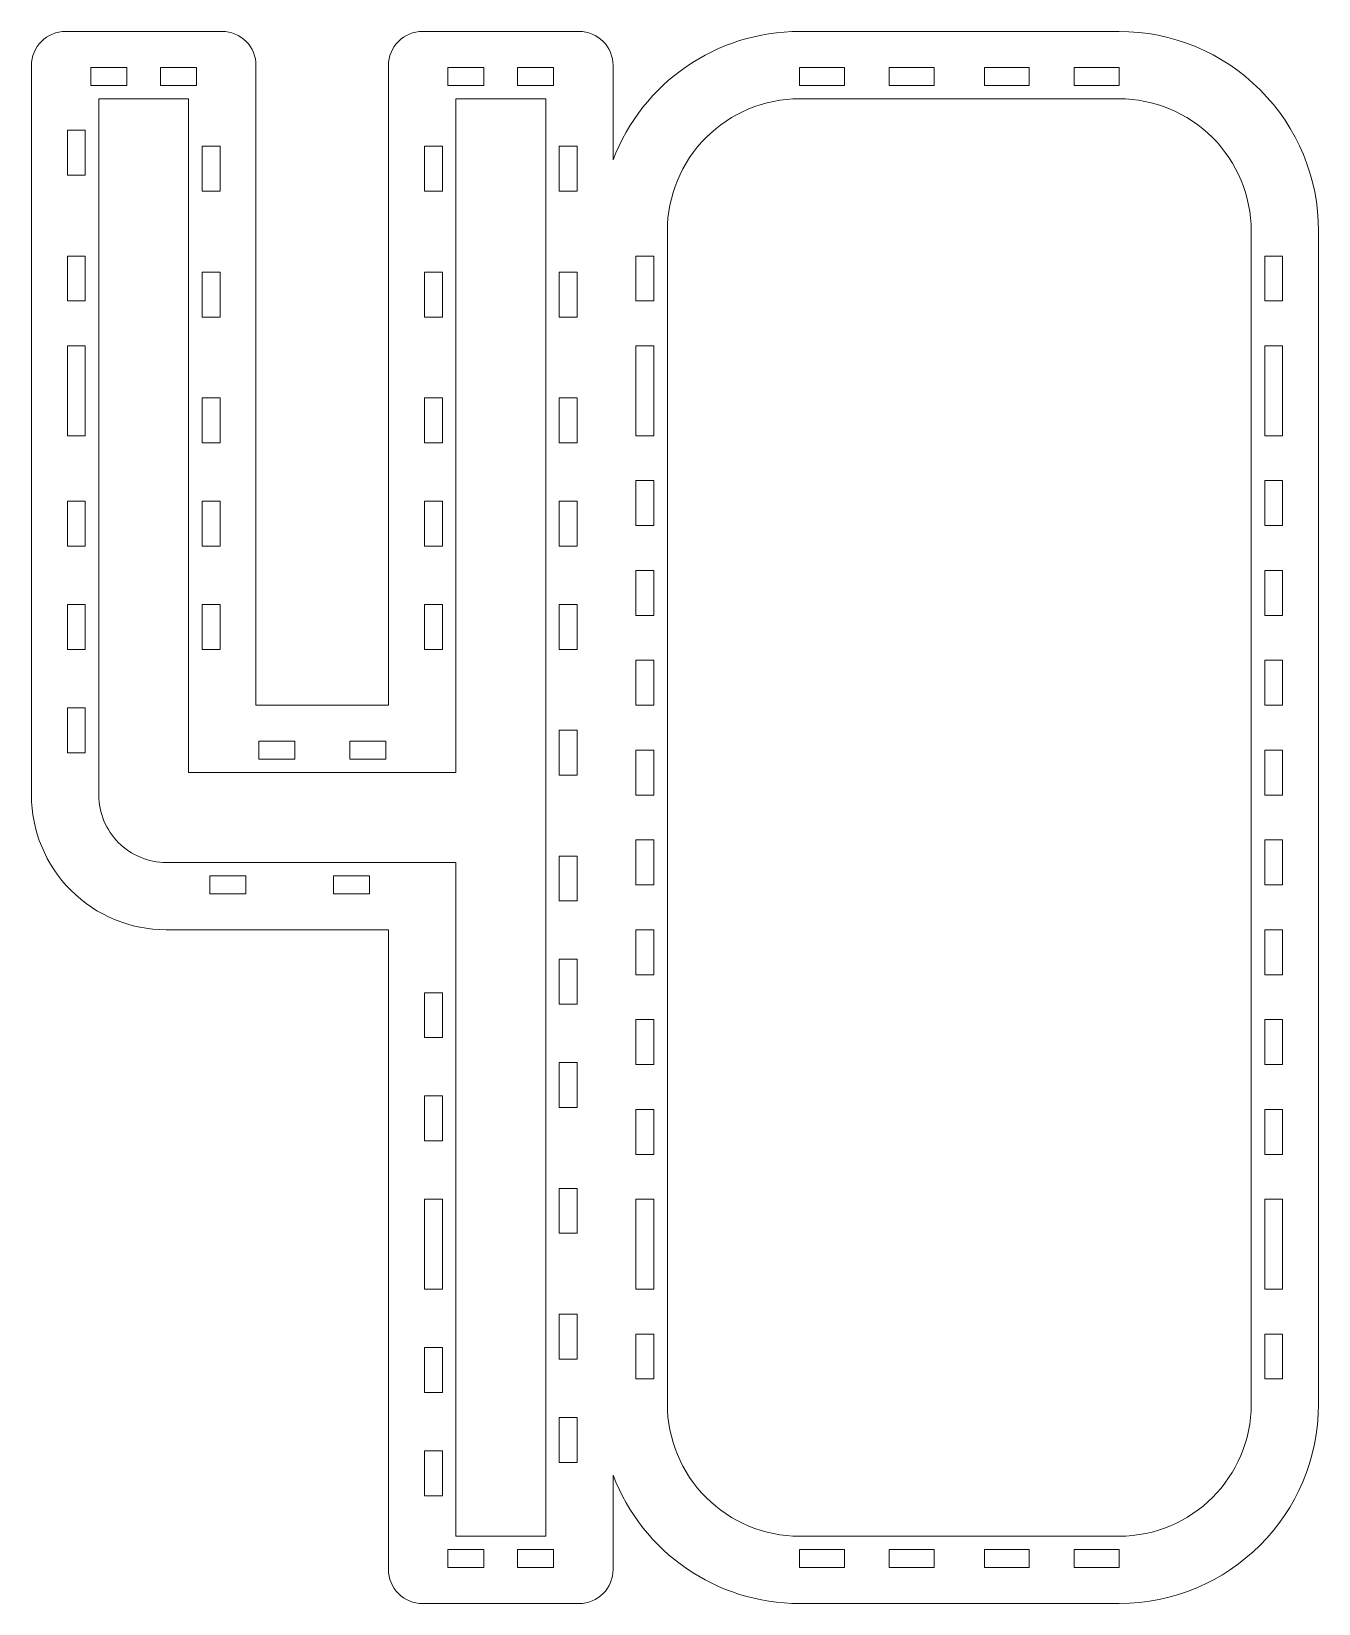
# Model space of a CAD drawing. Header units: millimetres. Extents: x -922 to 947, y -359 to 935.
# Drawn here: x -342.4 to -55.9, y 69.6 to 419.6 of the extents above; entities that cross this region are included whole.
import ezdxf

# ---------------------------------------------------------------- set-up
doc = ezdxf.new("R2010")
doc.units = ezdxf.units.MM
doc.header["$MEASUREMENT"] = 0
doc.layers.add('Layer 1', color=7, linetype='Continuous')

msp = doc.modelspace()

# ---------------------------------------------------------------- linework, layer by layer
at = {"layer": 'Layer 1', "color": 175, "lineweight": 18}
for points, knots in [([(-334.8733, 419.5558), (-336.8814, 419.5558), (-338.8071, 418.7581), (-340.227, 417.3382), (-340.227, 417.3382), (-341.6469, 415.9183), (-342.4446, 413.9925), (-342.4446, 411.9844)], [0, 0, 0, 0, 0.33333333, 0.33333333, 0.33333333, 0.33333333, 1, 1, 1, 1]), ([(-292.4447, 411.9455), (-292.4343, 413.9603), (-293.2273, 415.8961), (-294.6484, 417.3244), (-294.6484, 417.3244), (-296.0695, 418.7528), (-298.0012, 419.5558), (-300.0159, 419.5558)], [0, 0, 0, 0, 0.33333333, 0.33333333, 0.33333333, 0.33333333, 1, 1, 1, 1]), ([(-255.3733, 419.5558), (-257.3813, 419.5558), (-259.3072, 418.7581), (-260.7271, 417.3382), (-260.7271, 417.3382), (-262.1469, 415.9183), (-262.9446, 413.9925), (-262.9446, 411.9844)], [0, 0, 0, 0, 0.33333333, 0.33333333, 0.33333333, 0.33333333, 1, 1, 1, 1]), ([(-212.9446, 411.9455), (-212.9342, 413.9603), (-213.7274, 415.8961), (-215.1484, 417.3244), (-215.1484, 417.3244), (-216.5694, 418.7528), (-218.5011, 419.5558), (-220.516, 419.5558)], [0, 0, 0, 0, 0.33333333, 0.33333333, 0.33333333, 0.33333333, 1, 1, 1, 1]), ([(-55.8515, 375.1376), (-55.8515, 386.918), (-60.5313, 398.2159), (-68.8613, 406.5459), (-68.8613, 406.5459), (-77.1912, 414.8759), (-88.4889, 419.5556), (-100.2694, 419.5556)], [0, 0, 0, 0, 0.33333333, 0.33333333, 0.33333333, 0.33333333, 1, 1, 1, 1]), ([(-262.9446, 411.9844), (-262.9446, 411.9844), (-262.9446, 269.5558), (-262.9446, 269.5558), (-262.9446, 269.5558), (-262.9446, 269.5558), (-292.4447, 269.5558), (-292.4447, 269.5558), (-292.4447, 269.5558), (-292.4447, 269.5558), (-292.4447, 411.9455), (-292.4447, 411.9455)], [0, 0, 0, 0, 0.25, 0.25, 0.25, 0.25, 0.5, 0.5, 0.5, 0.5, 1, 1, 1, 1]), ([(-342.4446, 249.5558), (-342.4446, 241.5993), (-339.284, 233.9687), (-333.6579, 228.3426), (-333.6579, 228.3426), (-328.0318, 222.7165), (-320.4011, 219.5558), (-312.4447, 219.5558)], [0, 0, 0, 0, 0.33333333, 0.33333333, 0.33333333, 0.33333333, 1, 1, 1, 1]), ([(-312.4447, 219.5558), (-312.4447, 219.5558), (-262.9446, 219.5558), (-262.9446, 219.5558), (-262.9446, 219.5558), (-262.9446, 219.5558), (-262.9446, 77.1273), (-262.9446, 77.1273)], [0, 0, 0, 0, 0.33333333, 0.33333333, 0.33333333, 0.33333333, 1, 1, 1, 1]), ([(-262.9446, 77.1273), (-262.9446, 75.1193), (-262.1469, 73.1935), (-260.7271, 71.7736), (-260.7271, 71.7736), (-259.3072, 70.3536), (-257.3813, 69.5559), (-255.3733, 69.5559)], [0, 0, 0, 0, 0.33333333, 0.33333333, 0.33333333, 0.33333333, 1, 1, 1, 1]), ([(-220.516, 69.5559), (-218.5011, 69.5559), (-216.5694, 70.359), (-215.1484, 71.7873), (-215.1484, 71.7873), (-213.7275, 73.2156), (-212.9343, 75.1514), (-212.9446, 77.1662)], [0, 0, 0, 0, 0.33333333, 0.33333333, 0.33333333, 0.33333333, 1, 1, 1, 1])]:
    msp.add_open_spline(points, degree=3, knots=knots, dxfattribs=at)
for points in [[(-300.0159, 419.5558), (-300.0159, 419.5558), (-334.8733, 419.5558), (-334.8733, 419.5558)], [(-220.516, 419.5558), (-220.516, 419.5558), (-255.3733, 419.5558), (-255.3733, 419.5558)], [(-171.4335, 419.5556), (-189.8674, 419.5556), (-206.3857, 408.1697), (-212.9446, 390.9421)], [(-100.2694, 419.5556), (-100.2694, 419.5556), (-171.4335, 419.5556), (-171.4335, 419.5556)], [(-342.4446, 411.9844), (-342.4446, 411.9844), (-342.4446, 249.5558), (-342.4446, 249.5558)], [(-212.9446, 390.9421), (-212.9446, 390.9421), (-212.9446, 411.9455), (-212.9446, 411.9455)], [(-55.8515, 113.9736), (-55.8515, 113.9736), (-55.8515, 375.1376), (-55.8515, 375.1376)], [(-100.2694, 69.5559), (-75.7381, 69.5559), (-55.8516, 89.4424), (-55.8515, 113.9736)], [(-212.9446, 77.1662), (-212.9446, 77.1662), (-212.9446, 98.1693), (-212.9446, 98.1693)], [(-212.9446, 98.1693), (-206.3857, 80.9419), (-189.8674, 69.5559), (-171.4335, 69.5559)], [(-255.3733, 69.5559), (-255.3733, 69.5559), (-220.516, 69.5559), (-220.516, 69.5559)], [(-171.4335, 69.5559), (-171.4335, 69.5559), (-100.2694, 69.5559), (-100.2694, 69.5559)]]:
    msp.add_open_spline(points, degree=3, dxfattribs=at)
at = {"layer": 'Layer 1', "color": 20, "lineweight": 18}
for points, knots in [([(-329.1946, 411.5558), (-329.1946, 411.5558), (-321.1945, 411.5558), (-321.1945, 411.5558), (-321.1945, 411.5558), (-321.1945, 411.5558), (-321.1945, 407.5558), (-321.1945, 407.5558), (-321.1945, 407.5558), (-321.1945, 407.5558), (-329.1946, 407.5558), (-329.1946, 407.5558), (-329.1946, 407.5558), (-329.1946, 407.5558), (-329.1946, 411.5558), (-329.1946, 411.5558)], [0, 0, 0, 0, 0.2, 0.2, 0.2, 0.2, 0.4, 0.4, 0.4, 0.4, 0.6, 0.6, 0.6, 0.6, 1, 1, 1, 1]), ([(-305.6944, 411.5558), (-305.6944, 411.5558), (-313.6944, 411.5558), (-313.6944, 411.5558), (-313.6944, 411.5558), (-313.6944, 411.5558), (-313.6944, 407.5558), (-313.6944, 407.5558), (-313.6944, 407.5558), (-313.6944, 407.5558), (-305.6944, 407.5558), (-305.6944, 407.5558), (-305.6944, 407.5558), (-305.6944, 407.5558), (-305.6944, 411.5558), (-305.6944, 411.5558)], [0, 0, 0, 0, 0.2, 0.2, 0.2, 0.2, 0.4, 0.4, 0.4, 0.4, 0.6, 0.6, 0.6, 0.6, 1, 1, 1, 1]), ([(-249.6946, 411.5558), (-249.6946, 411.5558), (-241.6945, 411.5558), (-241.6945, 411.5558), (-241.6945, 411.5558), (-241.6945, 411.5558), (-241.6945, 407.5558), (-241.6945, 407.5558), (-241.6945, 407.5558), (-241.6945, 407.5558), (-249.6946, 407.5558), (-249.6946, 407.5558), (-249.6946, 407.5558), (-249.6946, 407.5558), (-249.6946, 411.5558), (-249.6946, 411.5558)], [0, 0, 0, 0, 0.2, 0.2, 0.2, 0.2, 0.4, 0.4, 0.4, 0.4, 0.6, 0.6, 0.6, 0.6, 1, 1, 1, 1]), ([(-226.1944, 411.5558), (-226.1944, 411.5558), (-234.1945, 411.5558), (-234.1945, 411.5558), (-234.1945, 411.5558), (-234.1945, 411.5558), (-234.1945, 407.5558), (-234.1945, 407.5558), (-234.1945, 407.5558), (-234.1945, 407.5558), (-226.1944, 407.5558), (-226.1944, 407.5558), (-226.1944, 407.5558), (-226.1944, 407.5558), (-226.1944, 411.5558), (-226.1944, 411.5558)], [0, 0, 0, 0, 0.2, 0.2, 0.2, 0.2, 0.4, 0.4, 0.4, 0.4, 0.6, 0.6, 0.6, 0.6, 1, 1, 1, 1]), ([(-171.4335, 411.5555), (-171.4335, 411.5555), (-161.4334, 411.5555), (-161.4334, 411.5555), (-161.4334, 411.5555), (-161.4334, 411.5555), (-161.4334, 407.5555), (-161.4334, 407.5555), (-161.4334, 407.5555), (-161.4334, 407.5555), (-171.4335, 407.5555), (-171.4335, 407.5555), (-171.4335, 407.5555), (-171.4335, 407.5555), (-171.4335, 411.5555), (-171.4335, 411.5555)], [0, 0, 0, 0, 0.2, 0.2, 0.2, 0.2, 0.4, 0.4, 0.4, 0.4, 0.6, 0.6, 0.6, 0.6, 1, 1, 1, 1]), ([(-151.4335, 411.5555), (-151.4335, 411.5555), (-141.4334, 411.5555), (-141.4334, 411.5555), (-141.4334, 411.5555), (-141.4334, 411.5555), (-141.4334, 407.5555), (-141.4334, 407.5555), (-141.4334, 407.5555), (-141.4334, 407.5555), (-151.4335, 407.5555), (-151.4335, 407.5555), (-151.4335, 407.5555), (-151.4335, 407.5555), (-151.4335, 411.5555), (-151.4335, 411.5555)], [0, 0, 0, 0, 0.2, 0.2, 0.2, 0.2, 0.4, 0.4, 0.4, 0.4, 0.6, 0.6, 0.6, 0.6, 1, 1, 1, 1]), ([(-120.2694, 411.5555), (-120.2694, 411.5555), (-130.2693, 411.5555), (-130.2693, 411.5555), (-130.2693, 411.5555), (-130.2693, 411.5555), (-130.2693, 407.5555), (-130.2693, 407.5555), (-130.2693, 407.5555), (-130.2693, 407.5555), (-120.2694, 407.5555), (-120.2694, 407.5555), (-120.2694, 407.5555), (-120.2694, 407.5555), (-120.2694, 411.5555), (-120.2694, 411.5555)], [0, 0, 0, 0, 0.2, 0.2, 0.2, 0.2, 0.4, 0.4, 0.4, 0.4, 0.6, 0.6, 0.6, 0.6, 1, 1, 1, 1]), ([(-100.2694, 411.5555), (-100.2694, 411.5555), (-110.2693, 411.5555), (-110.2693, 411.5555), (-110.2693, 411.5555), (-110.2693, 411.5555), (-110.2693, 407.5555), (-110.2693, 407.5555), (-110.2693, 407.5555), (-110.2693, 407.5555), (-100.2694, 407.5555), (-100.2694, 407.5555), (-100.2694, 407.5555), (-100.2694, 407.5555), (-100.2694, 411.5555), (-100.2694, 411.5555)], [0, 0, 0, 0, 0.2, 0.2, 0.2, 0.2, 0.4, 0.4, 0.4, 0.4, 0.6, 0.6, 0.6, 0.6, 1, 1, 1, 1]), ([(-312.4447, 234.5558), (-309.5747, 234.5558), (-307.4446, 234.5558), (-307.4446, 234.5558), (-307.4446, 234.5558), (-307.4446, 234.5558), (-307.4446, 234.5558), (-307.4446, 234.5558), (-307.4446, 234.5558), (-307.4446, 234.5558), (-247.9445, 234.5558), (-247.9445, 234.5559), (-247.9445, 234.5559), (-247.9445, 234.5559), (-247.9445, 234.5559), (-247.9445, 234.5559), (-247.9445, 234.5559), (-247.9445, 234.5558), (-247.9445, 84.556), (-247.9445, 84.5559), (-247.9445, 84.5559), (-247.9445, 84.5559), (-247.9445, 84.5559), (-247.9445, 84.5559), (-247.9445, 84.5559), (-247.9445, 84.5559), (-227.9445, 84.5559), (-227.9445, 84.5559), (-227.9445, 84.5559), (-227.9445, 84.5559), (-227.9445, 84.5559), (-227.9445, 84.5559), (-227.9445, 84.5559), (-227.9445, 84.5559), (-227.9445, 404.5558), (-227.9445, 404.5558), (-227.9445, 404.5558), (-227.9445, 404.5558), (-227.9445, 404.5558), (-227.9445, 404.5558), (-227.9445, 404.5558), (-227.9445, 404.5558), (-247.9445, 404.5558), (-247.9445, 404.5559), (-247.9445, 404.5559), (-247.9445, 404.5559), (-247.9445, 404.5559), (-247.9445, 404.5559), (-247.9445, 404.5559), (-247.9445, 404.5558), (-247.9445, 254.5559), (-247.9445, 254.5558), (-247.9445, 254.5558), (-247.9445, 254.5558), (-247.9445, 254.5558), (-247.9445, 254.5558), (-247.9445, 254.5558), (-247.9445, 254.5558), (-307.4446, 254.5558), (-307.4446, 254.5558), (-307.4446, 254.5558), (-307.4446, 254.5558), (-307.4446, 254.5558), (-307.4446, 254.5558), (-307.4446, 254.5558), (-307.4446, 254.5558), (-307.4446, 404.5558), (-307.4446, 404.5558), (-307.4446, 404.5558), (-307.4446, 404.5558), (-307.4446, 404.5558), (-307.4446, 404.5558), (-307.4446, 404.5558), (-307.4446, 404.5558), (-327.4445, 404.5558), (-327.4445, 404.5558), (-327.4445, 404.5558), (-327.4445, 404.5558), (-327.4445, 254.5559), (-327.4445, 254.5558), (-327.4445, 254.5558), (-327.4445, 254.5558), (-327.4445, 254.5558), (-327.4445, 254.5558), (-327.4445, 254.5558), (-327.4445, 254.5558), (-327.4446, 254.5558), (-327.4446, 254.5558), (-327.4446, 254.5558), (-327.4446, 254.5558), (-327.4446, 254.5558), (-327.4446, 254.5558), (-327.4446, 254.5558), (-327.4446, 254.5558), (-327.4446, 252.4257), (-327.4446, 249.5558), (-327.4446, 249.5558), (-327.4446, 245.5776), (-325.8643, 241.7623), (-323.0512, 238.9492), (-323.0512, 238.9492), (-320.2383, 236.1362), (-316.4229, 234.5558), (-312.4447, 234.5558)], [0, 0, 0, 0, 0.03703704, 0.03703704, 0.03703704, 0.03703704, 0.07407407, 0.07407407, 0.07407407, 0.07407407, 0.11111111, 0.11111111, 0.11111111, 0.11111111, 0.14814815, 0.14814815, 0.14814815, 0.14814815, 0.18518519, 0.18518519, 0.18518519, 0.18518519, 0.22222222, 0.22222222, 0.22222222, 0.22222222, 0.25925926, 0.25925926, 0.25925926, 0.25925926, 0.2962963, 0.2962963, 0.2962963, 0.2962963, 0.33333333, 0.33333333, 0.33333333, 0.33333333, 0.37037037, 0.37037037, 0.37037037, 0.37037037, 0.40740741, 0.40740741, 0.40740741, 0.40740741, 0.44444444, 0.44444444, 0.44444444, 0.44444444, 0.48148148, 0.48148148, 0.48148148, 0.48148148, 0.51851852, 0.51851852, 0.51851852, 0.51851852, 0.55555556, 0.55555556, 0.55555556, 0.55555556, 0.59259259, 0.59259259, 0.59259259, 0.59259259, 0.62962963, 0.62962963, 0.62962963, 0.62962963, 0.66666667, 0.66666667, 0.66666667, 0.66666667, 0.7037037, 0.7037037, 0.7037037, 0.7037037, 0.74074074, 0.74074074, 0.74074074, 0.74074074, 0.77777778, 0.77777778, 0.77777778, 0.77777778, 0.81481481, 0.81481481, 0.81481481, 0.81481481, 0.85185185, 0.85185185, 0.85185185, 0.85185185, 0.88888889, 0.88888889, 0.88888889, 0.88888889, 0.92592593, 0.92592593, 0.92592593, 0.92592593, 1, 1, 1, 1]), ([(-171.4335, 404.5555), (-179.2356, 404.5555), (-186.7182, 401.4562), (-192.235, 395.9392), (-192.235, 395.9392), (-197.7521, 390.4223), (-200.8513, 382.9398), (-200.8513, 375.1376)], [0, 0, 0, 0, 0.33333333, 0.33333333, 0.33333333, 0.33333333, 1, 1, 1, 1]), ([(-70.8515, 375.1376), (-70.8515, 382.9398), (-73.9509, 390.4223), (-79.4678, 395.9392), (-79.4678, 395.9392), (-84.9847, 401.4562), (-92.4673, 404.5555), (-100.2694, 404.5555)], [0, 0, 0, 0, 0.33333333, 0.33333333, 0.33333333, 0.33333333, 1, 1, 1, 1]), ([(-334.4444, 397.5558), (-334.4444, 397.5558), (-330.4444, 397.5558), (-330.4444, 397.5558), (-330.4444, 397.5558), (-330.4444, 397.5558), (-330.4444, 387.5558), (-330.4444, 387.5558), (-330.4444, 387.5558), (-330.4444, 387.5558), (-334.4444, 387.5558), (-334.4444, 387.5558), (-334.4444, 387.5558), (-334.4444, 387.5558), (-334.4444, 397.5558), (-334.4444, 397.5558)], [0, 0, 0, 0, 0.2, 0.2, 0.2, 0.2, 0.4, 0.4, 0.4, 0.4, 0.6, 0.6, 0.6, 0.6, 1, 1, 1, 1]), ([(-304.4445, 393.9815), (-304.4445, 393.9815), (-300.4445, 393.9815), (-300.4445, 393.9815), (-300.4445, 393.9815), (-300.4445, 393.9815), (-300.4445, 383.9815), (-300.4445, 383.9815), (-300.4445, 383.9815), (-300.4445, 383.9815), (-304.4445, 383.9815), (-304.4445, 383.9815), (-304.4445, 383.9815), (-304.4445, 383.9815), (-304.4445, 393.9815), (-304.4445, 393.9815)], [0, 0, 0, 0, 0.2, 0.2, 0.2, 0.2, 0.4, 0.4, 0.4, 0.4, 0.6, 0.6, 0.6, 0.6, 1, 1, 1, 1]), ([(-254.9445, 393.9815), (-254.9445, 393.9815), (-250.9445, 393.9815), (-250.9445, 393.9815), (-250.9445, 393.9815), (-250.9445, 393.9815), (-250.9445, 383.9815), (-250.9445, 383.9815), (-250.9445, 383.9815), (-250.9445, 383.9815), (-254.9445, 383.9815), (-254.9445, 383.9815), (-254.9445, 383.9815), (-254.9445, 383.9815), (-254.9445, 393.9815), (-254.9445, 393.9815)], [0, 0, 0, 0, 0.2, 0.2, 0.2, 0.2, 0.4, 0.4, 0.4, 0.4, 0.6, 0.6, 0.6, 0.6, 1, 1, 1, 1]), ([(-224.9446, 393.9815), (-224.9446, 393.9815), (-220.9445, 393.9815), (-220.9445, 393.9815), (-220.9445, 393.9815), (-220.9445, 393.9815), (-220.9445, 383.9815), (-220.9445, 383.9815), (-220.9445, 383.9815), (-220.9445, 383.9815), (-224.9446, 383.9815), (-224.9446, 383.9815), (-224.9446, 383.9815), (-224.9446, 383.9815), (-224.9446, 393.9815), (-224.9446, 393.9815)], [0, 0, 0, 0, 0.2, 0.2, 0.2, 0.2, 0.4, 0.4, 0.4, 0.4, 0.6, 0.6, 0.6, 0.6, 1, 1, 1, 1]), ([(-334.4444, 369.5558), (-334.4444, 369.5558), (-330.4444, 369.5558), (-330.4444, 369.5558), (-330.4444, 369.5558), (-330.4444, 369.5558), (-330.4444, 359.5558), (-330.4444, 359.5558), (-330.4444, 359.5558), (-330.4444, 359.5558), (-334.4444, 359.5558), (-334.4444, 359.5558), (-334.4444, 359.5558), (-334.4444, 359.5558), (-334.4444, 369.5558), (-334.4444, 369.5558)], [0, 0, 0, 0, 0.2, 0.2, 0.2, 0.2, 0.4, 0.4, 0.4, 0.4, 0.6, 0.6, 0.6, 0.6, 1, 1, 1, 1]), ([(-203.8514, 369.5557), (-203.8514, 369.5557), (-207.8514, 369.5557), (-207.8514, 369.5557), (-207.8514, 369.5557), (-207.8514, 369.5557), (-207.8514, 359.5557), (-207.8514, 359.5557), (-207.8514, 359.5557), (-207.8514, 359.5557), (-203.8514, 359.5557), (-203.8514, 359.5557), (-203.8514, 359.5557), (-203.8514, 359.5557), (-203.8514, 369.5557), (-203.8514, 369.5557)], [0, 0, 0, 0, 0.2, 0.2, 0.2, 0.2, 0.4, 0.4, 0.4, 0.4, 0.6, 0.6, 0.6, 0.6, 1, 1, 1, 1]), ([(-67.8515, 369.5557), (-67.8515, 369.5557), (-63.8515, 369.5557), (-63.8515, 369.5557), (-63.8515, 369.5557), (-63.8515, 369.5557), (-63.8515, 359.5557), (-63.8515, 359.5557), (-63.8515, 359.5557), (-63.8515, 359.5557), (-67.8515, 359.5557), (-67.8515, 359.5557), (-67.8515, 359.5557), (-67.8515, 359.5557), (-67.8515, 369.5557), (-67.8515, 369.5557)], [0, 0, 0, 0, 0.2, 0.2, 0.2, 0.2, 0.4, 0.4, 0.4, 0.4, 0.6, 0.6, 0.6, 0.6, 1, 1, 1, 1]), ([(-304.4445, 365.9815), (-304.4445, 365.9815), (-300.4445, 365.9815), (-300.4445, 365.9815), (-300.4445, 365.9815), (-300.4445, 365.9815), (-300.4445, 355.9815), (-300.4445, 355.9815), (-300.4445, 355.9815), (-300.4445, 355.9815), (-304.4445, 355.9815), (-304.4445, 355.9815), (-304.4445, 355.9815), (-304.4445, 355.9815), (-304.4445, 365.9815), (-304.4445, 365.9815)], [0, 0, 0, 0, 0.2, 0.2, 0.2, 0.2, 0.4, 0.4, 0.4, 0.4, 0.6, 0.6, 0.6, 0.6, 1, 1, 1, 1]), ([(-254.9445, 365.9815), (-254.9445, 365.9815), (-250.9445, 365.9815), (-250.9445, 365.9815), (-250.9445, 365.9815), (-250.9445, 365.9815), (-250.9445, 355.9815), (-250.9445, 355.9815), (-250.9445, 355.9815), (-250.9445, 355.9815), (-254.9445, 355.9815), (-254.9445, 355.9815), (-254.9445, 355.9815), (-254.9445, 355.9815), (-254.9445, 365.9815), (-254.9445, 365.9815)], [0, 0, 0, 0, 0.2, 0.2, 0.2, 0.2, 0.4, 0.4, 0.4, 0.4, 0.6, 0.6, 0.6, 0.6, 1, 1, 1, 1]), ([(-224.9446, 365.9815), (-224.9446, 365.9815), (-220.9445, 365.9815), (-220.9445, 365.9815), (-220.9445, 365.9815), (-220.9445, 365.9815), (-220.9445, 355.9815), (-220.9445, 355.9815), (-220.9445, 355.9815), (-220.9445, 355.9815), (-224.9446, 355.9815), (-224.9446, 355.9815), (-224.9446, 355.9815), (-224.9446, 355.9815), (-224.9446, 365.9815), (-224.9446, 365.9815)], [0, 0, 0, 0, 0.2, 0.2, 0.2, 0.2, 0.4, 0.4, 0.4, 0.4, 0.6, 0.6, 0.6, 0.6, 1, 1, 1, 1]), ([(-334.4444, 349.5558), (-334.4444, 349.5558), (-330.4444, 349.5558), (-330.4444, 349.5558), (-330.4444, 349.5558), (-330.4444, 349.5558), (-330.4444, 329.5558), (-330.4444, 329.5558), (-330.4444, 329.5558), (-330.4444, 329.5558), (-334.4444, 329.5558), (-334.4444, 329.5558), (-334.4444, 329.5558), (-334.4444, 329.5558), (-334.4444, 349.5558), (-334.4444, 349.5558)], [0, 0, 0, 0, 0.2, 0.2, 0.2, 0.2, 0.4, 0.4, 0.4, 0.4, 0.6, 0.6, 0.6, 0.6, 1, 1, 1, 1]), ([(-207.8514, 339.5557), (-207.8514, 339.5557), (-207.8514, 329.5557), (-207.8514, 329.5557), (-207.8514, 329.5557), (-207.8514, 329.5557), (-203.8514, 329.5557), (-203.8514, 329.5557), (-203.8514, 329.5557), (-203.8514, 329.5557), (-203.8514, 339.5557), (-203.8514, 339.5557), (-203.8514, 339.5557), (-203.8514, 339.5557), (-203.8514, 349.5557), (-203.8514, 349.5557), (-203.8514, 349.5557), (-203.8514, 349.5557), (-207.8514, 349.5557), (-207.8514, 349.5557), (-207.8514, 349.5557), (-207.8514, 349.5557), (-207.8514, 339.5557), (-207.8514, 339.5557)], [0, 0, 0, 0, 0.14285714, 0.14285714, 0.14285714, 0.14285714, 0.28571429, 0.28571429, 0.28571429, 0.28571429, 0.42857143, 0.42857143, 0.42857143, 0.42857143, 0.57142857, 0.57142857, 0.57142857, 0.57142857, 0.71428571, 0.71428571, 0.71428571, 0.71428571, 1, 1, 1, 1]), ([(-63.8515, 339.5557), (-63.8515, 339.5557), (-63.8515, 329.5557), (-63.8515, 329.5557), (-63.8515, 329.5557), (-63.8515, 329.5557), (-67.8515, 329.5557), (-67.8515, 329.5557), (-67.8515, 329.5557), (-67.8515, 329.5557), (-67.8515, 339.5557), (-67.8515, 339.5557), (-67.8515, 339.5557), (-67.8515, 339.5557), (-67.8515, 349.5557), (-67.8515, 349.5557), (-67.8515, 349.5557), (-67.8515, 349.5557), (-63.8515, 349.5557), (-63.8515, 349.5557), (-63.8515, 349.5557), (-63.8515, 349.5557), (-63.8515, 339.5557), (-63.8515, 339.5557)], [0, 0, 0, 0, 0.14285714, 0.14285714, 0.14285714, 0.14285714, 0.28571429, 0.28571429, 0.28571429, 0.28571429, 0.42857143, 0.42857143, 0.42857143, 0.42857143, 0.57142857, 0.57142857, 0.57142857, 0.57142857, 0.71428571, 0.71428571, 0.71428571, 0.71428571, 1, 1, 1, 1]), ([(-304.4445, 337.9815), (-304.4445, 337.9815), (-300.4445, 337.9815), (-300.4445, 337.9815), (-300.4445, 337.9815), (-300.4445, 337.9815), (-300.4445, 327.9815), (-300.4445, 327.9815), (-300.4445, 327.9815), (-300.4445, 327.9815), (-304.4445, 327.9815), (-304.4445, 327.9815), (-304.4445, 327.9815), (-304.4445, 327.9815), (-304.4445, 337.9815), (-304.4445, 337.9815)], [0, 0, 0, 0, 0.2, 0.2, 0.2, 0.2, 0.4, 0.4, 0.4, 0.4, 0.6, 0.6, 0.6, 0.6, 1, 1, 1, 1]), ([(-254.9445, 337.9815), (-254.9445, 337.9815), (-250.9445, 337.9815), (-250.9445, 337.9815), (-250.9445, 337.9815), (-250.9445, 337.9815), (-250.9445, 327.9815), (-250.9445, 327.9815), (-250.9445, 327.9815), (-250.9445, 327.9815), (-254.9445, 327.9815), (-254.9445, 327.9815), (-254.9445, 327.9815), (-254.9445, 327.9815), (-254.9445, 337.9815), (-254.9445, 337.9815)], [0, 0, 0, 0, 0.2, 0.2, 0.2, 0.2, 0.4, 0.4, 0.4, 0.4, 0.6, 0.6, 0.6, 0.6, 1, 1, 1, 1]), ([(-224.9446, 337.9815), (-224.9446, 337.9815), (-220.9445, 337.9815), (-220.9445, 337.9815), (-220.9445, 337.9815), (-220.9445, 337.9815), (-220.9445, 327.9815), (-220.9445, 327.9815), (-220.9445, 327.9815), (-220.9445, 327.9815), (-224.9446, 327.9815), (-224.9446, 327.9815), (-224.9446, 327.9815), (-224.9446, 327.9815), (-224.9446, 337.9815), (-224.9446, 337.9815)], [0, 0, 0, 0, 0.2, 0.2, 0.2, 0.2, 0.4, 0.4, 0.4, 0.4, 0.6, 0.6, 0.6, 0.6, 1, 1, 1, 1]), ([(-203.8514, 319.5557), (-203.8514, 319.5557), (-207.8514, 319.5557), (-207.8514, 319.5557), (-207.8514, 319.5557), (-207.8514, 319.5557), (-207.8514, 309.5557), (-207.8514, 309.5557), (-207.8514, 309.5557), (-207.8514, 309.5557), (-203.8514, 309.5557), (-203.8514, 309.5557), (-203.8514, 309.5557), (-203.8514, 309.5557), (-203.8514, 319.5557), (-203.8514, 319.5557)], [0, 0, 0, 0, 0.2, 0.2, 0.2, 0.2, 0.4, 0.4, 0.4, 0.4, 0.6, 0.6, 0.6, 0.6, 1, 1, 1, 1]), ([(-67.8515, 319.5557), (-67.8515, 319.5557), (-63.8515, 319.5557), (-63.8515, 319.5557), (-63.8515, 319.5557), (-63.8515, 319.5557), (-63.8515, 309.5557), (-63.8515, 309.5557), (-63.8515, 309.5557), (-63.8515, 309.5557), (-67.8515, 309.5557), (-67.8515, 309.5557), (-67.8515, 309.5557), (-67.8515, 309.5557), (-67.8515, 319.5557), (-67.8515, 319.5557)], [0, 0, 0, 0, 0.2, 0.2, 0.2, 0.2, 0.4, 0.4, 0.4, 0.4, 0.6, 0.6, 0.6, 0.6, 1, 1, 1, 1]), ([(-334.4444, 314.9815), (-334.4444, 314.9815), (-330.4444, 314.9815), (-330.4444, 314.9815), (-330.4444, 314.9815), (-330.4444, 314.9815), (-330.4444, 304.9815), (-330.4444, 304.9815), (-330.4444, 304.9815), (-330.4444, 304.9815), (-334.4444, 304.9815), (-334.4444, 304.9815), (-334.4444, 304.9815), (-334.4444, 304.9815), (-334.4444, 314.9815), (-334.4444, 314.9815)], [0, 0, 0, 0, 0.2, 0.2, 0.2, 0.2, 0.4, 0.4, 0.4, 0.4, 0.6, 0.6, 0.6, 0.6, 1, 1, 1, 1]), ([(-304.4445, 314.9815), (-304.4445, 314.9815), (-300.4445, 314.9815), (-300.4445, 314.9815), (-300.4445, 314.9815), (-300.4445, 314.9815), (-300.4445, 304.9815), (-300.4445, 304.9815), (-300.4445, 304.9815), (-300.4445, 304.9815), (-304.4445, 304.9815), (-304.4445, 304.9815), (-304.4445, 304.9815), (-304.4445, 304.9815), (-304.4445, 314.9815), (-304.4445, 314.9815)], [0, 0, 0, 0, 0.2, 0.2, 0.2, 0.2, 0.4, 0.4, 0.4, 0.4, 0.6, 0.6, 0.6, 0.6, 1, 1, 1, 1]), ([(-254.9445, 314.9815), (-254.9445, 314.9815), (-250.9445, 314.9815), (-250.9445, 314.9815), (-250.9445, 314.9815), (-250.9445, 314.9815), (-250.9445, 304.9815), (-250.9445, 304.9815), (-250.9445, 304.9815), (-250.9445, 304.9815), (-254.9445, 304.9815), (-254.9445, 304.9815), (-254.9445, 304.9815), (-254.9445, 304.9815), (-254.9445, 314.9815), (-254.9445, 314.9815)], [0, 0, 0, 0, 0.2, 0.2, 0.2, 0.2, 0.4, 0.4, 0.4, 0.4, 0.6, 0.6, 0.6, 0.6, 1, 1, 1, 1]), ([(-224.9446, 314.9815), (-224.9446, 314.9815), (-220.9445, 314.9815), (-220.9445, 314.9815), (-220.9445, 314.9815), (-220.9445, 314.9815), (-220.9445, 304.9815), (-220.9445, 304.9815), (-220.9445, 304.9815), (-220.9445, 304.9815), (-224.9446, 304.9815), (-224.9446, 304.9815), (-224.9446, 304.9815), (-224.9446, 304.9815), (-224.9446, 314.9815), (-224.9446, 314.9815)], [0, 0, 0, 0, 0.2, 0.2, 0.2, 0.2, 0.4, 0.4, 0.4, 0.4, 0.6, 0.6, 0.6, 0.6, 1, 1, 1, 1]), ([(-203.8514, 299.5557), (-203.8514, 299.5557), (-207.8514, 299.5557), (-207.8514, 299.5557), (-207.8514, 299.5557), (-207.8514, 299.5557), (-207.8514, 289.5557), (-207.8514, 289.5557), (-207.8514, 289.5557), (-207.8514, 289.5557), (-203.8514, 289.5557), (-203.8514, 289.5557), (-203.8514, 289.5557), (-203.8514, 289.5557), (-203.8514, 299.5557), (-203.8514, 299.5557)], [0, 0, 0, 0, 0.2, 0.2, 0.2, 0.2, 0.4, 0.4, 0.4, 0.4, 0.6, 0.6, 0.6, 0.6, 1, 1, 1, 1]), ([(-67.8515, 299.5557), (-67.8515, 299.5557), (-63.8515, 299.5557), (-63.8515, 299.5557), (-63.8515, 299.5557), (-63.8515, 299.5557), (-63.8515, 289.5557), (-63.8515, 289.5557), (-63.8515, 289.5557), (-63.8515, 289.5557), (-67.8515, 289.5557), (-67.8515, 289.5557), (-67.8515, 289.5557), (-67.8515, 289.5557), (-67.8515, 299.5557), (-67.8515, 299.5557)], [0, 0, 0, 0, 0.2, 0.2, 0.2, 0.2, 0.4, 0.4, 0.4, 0.4, 0.6, 0.6, 0.6, 0.6, 1, 1, 1, 1]), ([(-334.4444, 291.9815), (-334.4444, 291.9815), (-330.4444, 291.9815), (-330.4444, 291.9815), (-330.4444, 291.9815), (-330.4444, 291.9815), (-330.4444, 281.9815), (-330.4444, 281.9815), (-330.4444, 281.9815), (-330.4444, 281.9815), (-334.4444, 281.9815), (-334.4444, 281.9815), (-334.4444, 281.9815), (-334.4444, 281.9815), (-334.4444, 291.9815), (-334.4444, 291.9815)], [0, 0, 0, 0, 0.2, 0.2, 0.2, 0.2, 0.4, 0.4, 0.4, 0.4, 0.6, 0.6, 0.6, 0.6, 1, 1, 1, 1]), ([(-304.4445, 291.9815), (-304.4445, 291.9815), (-300.4445, 291.9815), (-300.4445, 291.9815), (-300.4445, 291.9815), (-300.4445, 291.9815), (-300.4445, 281.9815), (-300.4445, 281.9815), (-300.4445, 281.9815), (-300.4445, 281.9815), (-304.4445, 281.9815), (-304.4445, 281.9815), (-304.4445, 281.9815), (-304.4445, 281.9815), (-304.4445, 291.9815), (-304.4445, 291.9815)], [0, 0, 0, 0, 0.2, 0.2, 0.2, 0.2, 0.4, 0.4, 0.4, 0.4, 0.6, 0.6, 0.6, 0.6, 1, 1, 1, 1]), ([(-254.9445, 291.9815), (-254.9445, 291.9815), (-250.9445, 291.9815), (-250.9445, 291.9815), (-250.9445, 291.9815), (-250.9445, 291.9815), (-250.9445, 281.9815), (-250.9445, 281.9815), (-250.9445, 281.9815), (-250.9445, 281.9815), (-254.9445, 281.9815), (-254.9445, 281.9815), (-254.9445, 281.9815), (-254.9445, 281.9815), (-254.9445, 291.9815), (-254.9445, 291.9815)], [0, 0, 0, 0, 0.2, 0.2, 0.2, 0.2, 0.4, 0.4, 0.4, 0.4, 0.6, 0.6, 0.6, 0.6, 1, 1, 1, 1]), ([(-224.9446, 291.9815), (-224.9446, 291.9815), (-220.9445, 291.9815), (-220.9445, 291.9815), (-220.9445, 291.9815), (-220.9445, 291.9815), (-220.9445, 281.9815), (-220.9445, 281.9815), (-220.9445, 281.9815), (-220.9445, 281.9815), (-224.9446, 281.9815), (-224.9446, 281.9815), (-224.9446, 281.9815), (-224.9446, 281.9815), (-224.9446, 291.9815), (-224.9446, 291.9815)], [0, 0, 0, 0, 0.2, 0.2, 0.2, 0.2, 0.4, 0.4, 0.4, 0.4, 0.6, 0.6, 0.6, 0.6, 1, 1, 1, 1]), ([(-203.8514, 279.5557), (-203.8514, 279.5557), (-207.8514, 279.5557), (-207.8514, 279.5557), (-207.8514, 279.5557), (-207.8514, 279.5557), (-207.8514, 269.5557), (-207.8514, 269.5557), (-207.8514, 269.5557), (-207.8514, 269.5557), (-203.8514, 269.5557), (-203.8514, 269.5557), (-203.8514, 269.5557), (-203.8514, 269.5557), (-203.8514, 279.5557), (-203.8514, 279.5557)], [0, 0, 0, 0, 0.2, 0.2, 0.2, 0.2, 0.4, 0.4, 0.4, 0.4, 0.6, 0.6, 0.6, 0.6, 1, 1, 1, 1]), ([(-67.8515, 279.5557), (-67.8515, 279.5557), (-63.8515, 279.5557), (-63.8515, 279.5557), (-63.8515, 279.5557), (-63.8515, 279.5557), (-63.8515, 269.5557), (-63.8515, 269.5557), (-63.8515, 269.5557), (-63.8515, 269.5557), (-67.8515, 269.5557), (-67.8515, 269.5557), (-67.8515, 269.5557), (-67.8515, 269.5557), (-67.8515, 279.5557), (-67.8515, 279.5557)], [0, 0, 0, 0, 0.2, 0.2, 0.2, 0.2, 0.4, 0.4, 0.4, 0.4, 0.6, 0.6, 0.6, 0.6, 1, 1, 1, 1]), ([(-334.4444, 268.9815), (-334.4444, 268.9815), (-330.4444, 268.9815), (-330.4444, 268.9815), (-330.4444, 268.9815), (-330.4444, 268.9815), (-330.4444, 258.9815), (-330.4444, 258.9815), (-330.4444, 258.9815), (-330.4444, 258.9815), (-334.4444, 258.9815), (-334.4444, 258.9815), (-334.4444, 258.9815), (-334.4444, 258.9815), (-334.4444, 268.9815), (-334.4444, 268.9815)], [0, 0, 0, 0, 0.2, 0.2, 0.2, 0.2, 0.4, 0.4, 0.4, 0.4, 0.6, 0.6, 0.6, 0.6, 1, 1, 1, 1]), ([(-224.9446, 263.9815), (-224.9446, 263.9815), (-220.9445, 263.9815), (-220.9445, 263.9815), (-220.9445, 263.9815), (-220.9445, 263.9815), (-220.9445, 253.9815), (-220.9445, 253.9815), (-220.9445, 253.9815), (-220.9445, 253.9815), (-224.9446, 253.9815), (-224.9446, 253.9815), (-224.9446, 253.9815), (-224.9446, 253.9815), (-224.9446, 263.9815), (-224.9446, 263.9815)], [0, 0, 0, 0, 0.2, 0.2, 0.2, 0.2, 0.4, 0.4, 0.4, 0.4, 0.6, 0.6, 0.6, 0.6, 1, 1, 1, 1]), ([(-291.8194, 261.5558), (-291.8194, 261.5558), (-283.8195, 261.5558), (-283.8195, 261.5558), (-283.8195, 261.5558), (-283.8195, 261.5558), (-283.8195, 257.5558), (-283.8195, 257.5558), (-283.8195, 257.5558), (-283.8195, 257.5558), (-291.8194, 257.5558), (-291.8194, 257.5558), (-291.8194, 257.5558), (-291.8194, 257.5558), (-291.8194, 261.5558), (-291.8194, 261.5558)], [0, 0, 0, 0, 0.2, 0.2, 0.2, 0.2, 0.4, 0.4, 0.4, 0.4, 0.6, 0.6, 0.6, 0.6, 1, 1, 1, 1]), ([(-271.5695, 261.5558), (-271.5695, 261.5558), (-263.5696, 261.5558), (-263.5696, 261.5558), (-263.5696, 261.5558), (-263.5696, 261.5558), (-263.5696, 257.5558), (-263.5696, 257.5558), (-263.5696, 257.5558), (-263.5696, 257.5558), (-271.5695, 257.5558), (-271.5695, 257.5558), (-271.5695, 257.5558), (-271.5695, 257.5558), (-271.5695, 261.5558), (-271.5695, 261.5558)], [0, 0, 0, 0, 0.2, 0.2, 0.2, 0.2, 0.4, 0.4, 0.4, 0.4, 0.6, 0.6, 0.6, 0.6, 1, 1, 1, 1]), ([(-203.8514, 259.5557), (-203.8514, 259.5557), (-207.8514, 259.5557), (-207.8514, 259.5557), (-207.8514, 259.5557), (-207.8514, 259.5557), (-207.8514, 249.5557), (-207.8514, 249.5557), (-207.8514, 249.5557), (-207.8514, 249.5557), (-203.8514, 249.5557), (-203.8514, 249.5557), (-203.8514, 249.5557), (-203.8514, 249.5557), (-203.8514, 259.5557), (-203.8514, 259.5557)], [0, 0, 0, 0, 0.2, 0.2, 0.2, 0.2, 0.4, 0.4, 0.4, 0.4, 0.6, 0.6, 0.6, 0.6, 1, 1, 1, 1]), ([(-67.8515, 259.5557), (-67.8515, 259.5557), (-63.8515, 259.5557), (-63.8515, 259.5557), (-63.8515, 259.5557), (-63.8515, 259.5557), (-63.8515, 249.5557), (-63.8515, 249.5557), (-63.8515, 249.5557), (-63.8515, 249.5557), (-67.8515, 249.5557), (-67.8515, 249.5557), (-67.8515, 249.5557), (-67.8515, 249.5557), (-67.8515, 259.5557), (-67.8515, 259.5557)], [0, 0, 0, 0, 0.2, 0.2, 0.2, 0.2, 0.4, 0.4, 0.4, 0.4, 0.6, 0.6, 0.6, 0.6, 1, 1, 1, 1]), ([(-203.8514, 229.5557), (-203.8514, 229.5557), (-207.8514, 229.5557), (-207.8514, 229.5557), (-207.8514, 229.5557), (-207.8514, 229.5557), (-207.8514, 239.5557), (-207.8514, 239.5557), (-207.8514, 239.5557), (-207.8514, 239.5557), (-203.8514, 239.5557), (-203.8514, 239.5557), (-203.8514, 239.5557), (-203.8514, 239.5557), (-203.8514, 229.5557), (-203.8514, 229.5557)], [0, 0, 0, 0, 0.2, 0.2, 0.2, 0.2, 0.4, 0.4, 0.4, 0.4, 0.6, 0.6, 0.6, 0.6, 1, 1, 1, 1]), ([(-67.8515, 229.5557), (-67.8515, 229.5557), (-63.8515, 229.5557), (-63.8515, 229.5557), (-63.8515, 229.5557), (-63.8515, 229.5557), (-63.8515, 239.5557), (-63.8515, 239.5557), (-63.8515, 239.5557), (-63.8515, 239.5557), (-67.8515, 239.5557), (-67.8515, 239.5557), (-67.8515, 239.5557), (-67.8515, 239.5557), (-67.8515, 229.5557), (-67.8515, 229.5557)], [0, 0, 0, 0, 0.2, 0.2, 0.2, 0.2, 0.4, 0.4, 0.4, 0.4, 0.6, 0.6, 0.6, 0.6, 1, 1, 1, 1]), ([(-224.9446, 235.9815), (-224.9446, 235.9815), (-220.9445, 235.9815), (-220.9445, 235.9815), (-220.9445, 235.9815), (-220.9445, 235.9815), (-220.9445, 225.9815), (-220.9445, 225.9815), (-220.9445, 225.9815), (-220.9445, 225.9815), (-224.9446, 225.9815), (-224.9446, 225.9815), (-224.9446, 225.9815), (-224.9446, 225.9815), (-224.9446, 235.9815), (-224.9446, 235.9815)], [0, 0, 0, 0, 0.2, 0.2, 0.2, 0.2, 0.4, 0.4, 0.4, 0.4, 0.6, 0.6, 0.6, 0.6, 1, 1, 1, 1]), ([(-302.6947, 231.5558), (-302.6947, 231.5558), (-294.6946, 231.5558), (-294.6946, 231.5558), (-294.6946, 231.5558), (-294.6946, 231.5558), (-294.6946, 227.5558), (-294.6946, 227.5558), (-294.6946, 227.5558), (-294.6946, 227.5558), (-302.6947, 227.5558), (-302.6947, 227.5558), (-302.6947, 227.5558), (-302.6947, 227.5558), (-302.6947, 231.5558), (-302.6947, 231.5558)], [0, 0, 0, 0, 0.2, 0.2, 0.2, 0.2, 0.4, 0.4, 0.4, 0.4, 0.6, 0.6, 0.6, 0.6, 1, 1, 1, 1]), ([(-275.1945, 231.5558), (-275.1945, 231.5558), (-267.1946, 231.5558), (-267.1946, 231.5558), (-267.1946, 231.5558), (-267.1946, 231.5558), (-267.1946, 227.5558), (-267.1946, 227.5558), (-267.1946, 227.5558), (-267.1946, 227.5558), (-275.1945, 227.5558), (-275.1945, 227.5558), (-275.1945, 227.5558), (-275.1945, 227.5558), (-275.1945, 231.5558), (-275.1945, 231.5558)], [0, 0, 0, 0, 0.2, 0.2, 0.2, 0.2, 0.4, 0.4, 0.4, 0.4, 0.6, 0.6, 0.6, 0.6, 1, 1, 1, 1]), ([(-203.8514, 209.5557), (-203.8514, 209.5557), (-207.8514, 209.5557), (-207.8514, 209.5557), (-207.8514, 209.5557), (-207.8514, 209.5557), (-207.8514, 219.5557), (-207.8514, 219.5557), (-207.8514, 219.5557), (-207.8514, 219.5557), (-203.8514, 219.5557), (-203.8514, 219.5557), (-203.8514, 219.5557), (-203.8514, 219.5557), (-203.8514, 209.5557), (-203.8514, 209.5557)], [0, 0, 0, 0, 0.2, 0.2, 0.2, 0.2, 0.4, 0.4, 0.4, 0.4, 0.6, 0.6, 0.6, 0.6, 1, 1, 1, 1]), ([(-67.8515, 209.5557), (-67.8515, 209.5557), (-63.8515, 209.5557), (-63.8515, 209.5557), (-63.8515, 209.5557), (-63.8515, 209.5557), (-63.8515, 219.5557), (-63.8515, 219.5557), (-63.8515, 219.5557), (-63.8515, 219.5557), (-67.8515, 219.5557), (-67.8515, 219.5557), (-67.8515, 219.5557), (-67.8515, 219.5557), (-67.8515, 209.5557), (-67.8515, 209.5557)], [0, 0, 0, 0, 0.2, 0.2, 0.2, 0.2, 0.4, 0.4, 0.4, 0.4, 0.6, 0.6, 0.6, 0.6, 1, 1, 1, 1]), ([(-224.9446, 212.9815), (-224.9446, 212.9815), (-220.9445, 212.9815), (-220.9445, 212.9815), (-220.9445, 212.9815), (-220.9445, 212.9815), (-220.9445, 202.9815), (-220.9445, 202.9815), (-220.9445, 202.9815), (-220.9445, 202.9815), (-224.9446, 202.9815), (-224.9446, 202.9815), (-224.9446, 202.9815), (-224.9446, 202.9815), (-224.9446, 212.9815), (-224.9446, 212.9815)], [0, 0, 0, 0, 0.2, 0.2, 0.2, 0.2, 0.4, 0.4, 0.4, 0.4, 0.6, 0.6, 0.6, 0.6, 1, 1, 1, 1]), ([(-254.9445, 205.5558), (-254.9445, 205.5558), (-250.9445, 205.5558), (-250.9445, 205.5558), (-250.9445, 205.5558), (-250.9445, 205.5558), (-250.9445, 195.5558), (-250.9445, 195.5558), (-250.9445, 195.5558), (-250.9445, 195.5558), (-254.9445, 195.5558), (-254.9445, 195.5558), (-254.9445, 195.5558), (-254.9445, 195.5558), (-254.9445, 205.5558), (-254.9445, 205.5558)], [0, 0, 0, 0, 0.2, 0.2, 0.2, 0.2, 0.4, 0.4, 0.4, 0.4, 0.6, 0.6, 0.6, 0.6, 1, 1, 1, 1]), ([(-203.8514, 189.5557), (-203.8514, 189.5557), (-207.8514, 189.5557), (-207.8514, 189.5557), (-207.8514, 189.5557), (-207.8514, 189.5557), (-207.8514, 199.5557), (-207.8514, 199.5557), (-207.8514, 199.5557), (-207.8514, 199.5557), (-203.8514, 199.5557), (-203.8514, 199.5557), (-203.8514, 199.5557), (-203.8514, 199.5557), (-203.8514, 189.5557), (-203.8514, 189.5557)], [0, 0, 0, 0, 0.2, 0.2, 0.2, 0.2, 0.4, 0.4, 0.4, 0.4, 0.6, 0.6, 0.6, 0.6, 1, 1, 1, 1]), ([(-67.8515, 189.5557), (-67.8515, 189.5557), (-63.8515, 189.5557), (-63.8515, 189.5557), (-63.8515, 189.5557), (-63.8515, 189.5557), (-63.8515, 199.5557), (-63.8515, 199.5557), (-63.8515, 199.5557), (-63.8515, 199.5557), (-67.8515, 199.5557), (-67.8515, 199.5557), (-67.8515, 199.5557), (-67.8515, 199.5557), (-67.8515, 189.5557), (-67.8515, 189.5557)], [0, 0, 0, 0, 0.2, 0.2, 0.2, 0.2, 0.4, 0.4, 0.4, 0.4, 0.6, 0.6, 0.6, 0.6, 1, 1, 1, 1]), ([(-224.9446, 189.9815), (-224.9446, 189.9815), (-220.9445, 189.9815), (-220.9445, 189.9815), (-220.9445, 189.9815), (-220.9445, 189.9815), (-220.9445, 179.9815), (-220.9445, 179.9815), (-220.9445, 179.9815), (-220.9445, 179.9815), (-224.9446, 179.9815), (-224.9446, 179.9815), (-224.9446, 179.9815), (-224.9446, 179.9815), (-224.9446, 189.9815), (-224.9446, 189.9815)], [0, 0, 0, 0, 0.2, 0.2, 0.2, 0.2, 0.4, 0.4, 0.4, 0.4, 0.6, 0.6, 0.6, 0.6, 1, 1, 1, 1]), ([(-254.9445, 182.5558), (-254.9445, 182.5558), (-250.9445, 182.5558), (-250.9445, 182.5558), (-250.9445, 182.5558), (-250.9445, 182.5558), (-250.9445, 172.5558), (-250.9445, 172.5558), (-250.9445, 172.5558), (-250.9445, 172.5558), (-254.9445, 172.5558), (-254.9445, 172.5558), (-254.9445, 172.5558), (-254.9445, 172.5558), (-254.9445, 182.5558), (-254.9445, 182.5558)], [0, 0, 0, 0, 0.2, 0.2, 0.2, 0.2, 0.4, 0.4, 0.4, 0.4, 0.6, 0.6, 0.6, 0.6, 1, 1, 1, 1]), ([(-203.8514, 169.5557), (-203.8514, 169.5557), (-207.8514, 169.5557), (-207.8514, 169.5557), (-207.8514, 169.5557), (-207.8514, 169.5557), (-207.8514, 179.5557), (-207.8514, 179.5557), (-207.8514, 179.5557), (-207.8514, 179.5557), (-203.8514, 179.5557), (-203.8514, 179.5557), (-203.8514, 179.5557), (-203.8514, 179.5557), (-203.8514, 169.5557), (-203.8514, 169.5557)], [0, 0, 0, 0, 0.2, 0.2, 0.2, 0.2, 0.4, 0.4, 0.4, 0.4, 0.6, 0.6, 0.6, 0.6, 1, 1, 1, 1]), ([(-67.8515, 169.5557), (-67.8515, 169.5557), (-63.8515, 169.5557), (-63.8515, 169.5557), (-63.8515, 169.5557), (-63.8515, 169.5557), (-63.8515, 179.5557), (-63.8515, 179.5557), (-63.8515, 179.5557), (-63.8515, 179.5557), (-67.8515, 179.5557), (-67.8515, 179.5557), (-67.8515, 179.5557), (-67.8515, 179.5557), (-67.8515, 169.5557), (-67.8515, 169.5557)], [0, 0, 0, 0, 0.2, 0.2, 0.2, 0.2, 0.4, 0.4, 0.4, 0.4, 0.6, 0.6, 0.6, 0.6, 1, 1, 1, 1]), ([(-224.9446, 161.9815), (-224.9446, 161.9815), (-220.9445, 161.9815), (-220.9445, 161.9815), (-220.9445, 161.9815), (-220.9445, 161.9815), (-220.9445, 151.9815), (-220.9445, 151.9815), (-220.9445, 151.9815), (-220.9445, 151.9815), (-224.9446, 151.9815), (-224.9446, 151.9815), (-224.9446, 151.9815), (-224.9446, 151.9815), (-224.9446, 161.9815), (-224.9446, 161.9815)], [0, 0, 0, 0, 0.2, 0.2, 0.2, 0.2, 0.4, 0.4, 0.4, 0.4, 0.6, 0.6, 0.6, 0.6, 1, 1, 1, 1]), ([(-254.9445, 159.5558), (-254.9445, 159.5558), (-250.9445, 159.5558), (-250.9445, 159.5558), (-250.9445, 159.5558), (-250.9445, 159.5558), (-250.9445, 139.5558), (-250.9445, 139.5558), (-250.9445, 139.5558), (-250.9445, 139.5558), (-254.9445, 139.5558), (-254.9445, 139.5558), (-254.9445, 139.5558), (-254.9445, 139.5558), (-254.9445, 159.5558), (-254.9445, 159.5558)], [0, 0, 0, 0, 0.2, 0.2, 0.2, 0.2, 0.4, 0.4, 0.4, 0.4, 0.6, 0.6, 0.6, 0.6, 1, 1, 1, 1]), ([(-207.8514, 149.5557), (-207.8514, 149.5557), (-207.8514, 159.5557), (-207.8514, 159.5557), (-207.8514, 159.5557), (-207.8514, 159.5557), (-203.8514, 159.5557), (-203.8514, 159.5557), (-203.8514, 159.5557), (-203.8514, 159.5557), (-203.8514, 149.5557), (-203.8514, 149.5557), (-203.8514, 149.5557), (-203.8514, 149.5557), (-203.8514, 139.5557), (-203.8514, 139.5557), (-203.8514, 139.5557), (-203.8514, 139.5557), (-207.8514, 139.5557), (-207.8514, 139.5557), (-207.8514, 139.5557), (-207.8514, 139.5557), (-207.8514, 149.5557), (-207.8514, 149.5557)], [0, 0, 0, 0, 0.14285714, 0.14285714, 0.14285714, 0.14285714, 0.28571429, 0.28571429, 0.28571429, 0.28571429, 0.42857143, 0.42857143, 0.42857143, 0.42857143, 0.57142857, 0.57142857, 0.57142857, 0.57142857, 0.71428571, 0.71428571, 0.71428571, 0.71428571, 1, 1, 1, 1]), ([(-63.8515, 149.5557), (-63.8515, 149.5557), (-63.8515, 159.5557), (-63.8515, 159.5557), (-63.8515, 159.5557), (-63.8515, 159.5557), (-67.8515, 159.5557), (-67.8515, 159.5557), (-67.8515, 159.5557), (-67.8515, 159.5557), (-67.8515, 149.5557), (-67.8515, 149.5557), (-67.8515, 149.5557), (-67.8515, 149.5557), (-67.8515, 139.5557), (-67.8515, 139.5557), (-67.8515, 139.5557), (-67.8515, 139.5557), (-63.8515, 139.5557), (-63.8515, 139.5557), (-63.8515, 139.5557), (-63.8515, 139.5557), (-63.8515, 149.5557), (-63.8515, 149.5557)], [0, 0, 0, 0, 0.14285714, 0.14285714, 0.14285714, 0.14285714, 0.28571429, 0.28571429, 0.28571429, 0.28571429, 0.42857143, 0.42857143, 0.42857143, 0.42857143, 0.57142857, 0.57142857, 0.57142857, 0.57142857, 0.71428571, 0.71428571, 0.71428571, 0.71428571, 1, 1, 1, 1]), ([(-224.9446, 133.9815), (-224.9446, 133.9815), (-220.9445, 133.9815), (-220.9445, 133.9815), (-220.9445, 133.9815), (-220.9445, 133.9815), (-220.9445, 123.9815), (-220.9445, 123.9815), (-220.9445, 123.9815), (-220.9445, 123.9815), (-224.9446, 123.9815), (-224.9446, 123.9815), (-224.9446, 123.9815), (-224.9446, 123.9815), (-224.9446, 133.9815), (-224.9446, 133.9815)], [0, 0, 0, 0, 0.2, 0.2, 0.2, 0.2, 0.4, 0.4, 0.4, 0.4, 0.6, 0.6, 0.6, 0.6, 1, 1, 1, 1]), ([(-203.8514, 119.5557), (-203.8514, 119.5557), (-207.8514, 119.5557), (-207.8514, 119.5557), (-207.8514, 119.5557), (-207.8514, 119.5557), (-207.8514, 129.5557), (-207.8514, 129.5557), (-207.8514, 129.5557), (-207.8514, 129.5557), (-203.8514, 129.5557), (-203.8514, 129.5557), (-203.8514, 129.5557), (-203.8514, 129.5557), (-203.8514, 119.5557), (-203.8514, 119.5557)], [0, 0, 0, 0, 0.2, 0.2, 0.2, 0.2, 0.4, 0.4, 0.4, 0.4, 0.6, 0.6, 0.6, 0.6, 1, 1, 1, 1]), ([(-67.8515, 119.5557), (-67.8515, 119.5557), (-63.8515, 119.5557), (-63.8515, 119.5557), (-63.8515, 119.5557), (-63.8515, 119.5557), (-63.8515, 129.5557), (-63.8515, 129.5557), (-63.8515, 129.5557), (-63.8515, 129.5557), (-67.8515, 129.5557), (-67.8515, 129.5557), (-67.8515, 129.5557), (-67.8515, 129.5557), (-67.8515, 119.5557), (-67.8515, 119.5557)], [0, 0, 0, 0, 0.2, 0.2, 0.2, 0.2, 0.4, 0.4, 0.4, 0.4, 0.6, 0.6, 0.6, 0.6, 1, 1, 1, 1]), ([(-254.9445, 126.5558), (-254.9445, 126.5558), (-250.9445, 126.5558), (-250.9445, 126.5558), (-250.9445, 126.5558), (-250.9445, 126.5558), (-250.9445, 116.5558), (-250.9445, 116.5558), (-250.9445, 116.5558), (-250.9445, 116.5558), (-254.9445, 116.5558), (-254.9445, 116.5558), (-254.9445, 116.5558), (-254.9445, 116.5558), (-254.9445, 126.5558), (-254.9445, 126.5558)], [0, 0, 0, 0, 0.2, 0.2, 0.2, 0.2, 0.4, 0.4, 0.4, 0.4, 0.6, 0.6, 0.6, 0.6, 1, 1, 1, 1]), ([(-200.8513, 113.9738), (-200.8513, 106.1717), (-197.7521, 98.6892), (-192.235, 93.1723), (-192.235, 93.1723), (-186.7182, 87.6554), (-179.2356, 84.556), (-171.4335, 84.556)], [0, 0, 0, 0, 0.33333333, 0.33333333, 0.33333333, 0.33333333, 1, 1, 1, 1]), ([(-224.9446, 110.9815), (-224.9446, 110.9815), (-220.9445, 110.9815), (-220.9445, 110.9815), (-220.9445, 110.9815), (-220.9445, 110.9815), (-220.9445, 100.9815), (-220.9445, 100.9815), (-220.9445, 100.9815), (-220.9445, 100.9815), (-224.9446, 100.9815), (-224.9446, 100.9815), (-224.9446, 100.9815), (-224.9446, 100.9815), (-224.9446, 110.9815), (-224.9446, 110.9815)], [0, 0, 0, 0, 0.2, 0.2, 0.2, 0.2, 0.4, 0.4, 0.4, 0.4, 0.6, 0.6, 0.6, 0.6, 1, 1, 1, 1]), ([(-254.9445, 103.5558), (-254.9445, 103.5558), (-250.9445, 103.5558), (-250.9445, 103.5558), (-250.9445, 103.5558), (-250.9445, 103.5558), (-250.9445, 93.5559), (-250.9445, 93.5559), (-250.9445, 93.5559), (-250.9445, 93.5559), (-254.9445, 93.5559), (-254.9445, 93.5559), (-254.9445, 93.5559), (-254.9445, 93.5559), (-254.9445, 103.5558), (-254.9445, 103.5558)], [0, 0, 0, 0, 0.2, 0.2, 0.2, 0.2, 0.4, 0.4, 0.4, 0.4, 0.6, 0.6, 0.6, 0.6, 1, 1, 1, 1]), ([(-249.6946, 81.5559), (-249.6946, 81.5559), (-241.6945, 81.5559), (-241.6945, 81.5559), (-241.6945, 81.5559), (-241.6945, 81.5559), (-241.6945, 77.5559), (-241.6945, 77.5559), (-241.6945, 77.5559), (-241.6945, 77.5559), (-249.6946, 77.5559), (-249.6946, 77.5559), (-249.6946, 77.5559), (-249.6946, 77.5559), (-249.6946, 81.5559), (-249.6946, 81.5559)], [0, 0, 0, 0, 0.2, 0.2, 0.2, 0.2, 0.4, 0.4, 0.4, 0.4, 0.6, 0.6, 0.6, 0.6, 1, 1, 1, 1]), ([(-226.1944, 81.5559), (-226.1944, 81.5559), (-234.1945, 81.5559), (-234.1945, 81.5559), (-234.1945, 81.5559), (-234.1945, 81.5559), (-234.1945, 77.5559), (-234.1945, 77.5559), (-234.1945, 77.5559), (-234.1945, 77.5559), (-226.1944, 77.5559), (-226.1944, 77.5559), (-226.1944, 77.5559), (-226.1944, 77.5559), (-226.1944, 81.5559), (-226.1944, 81.5559)], [0, 0, 0, 0, 0.2, 0.2, 0.2, 0.2, 0.4, 0.4, 0.4, 0.4, 0.6, 0.6, 0.6, 0.6, 1, 1, 1, 1]), ([(-171.4335, 77.556), (-171.4335, 77.556), (-161.4334, 77.556), (-161.4334, 77.556), (-161.4334, 77.556), (-161.4334, 77.556), (-161.4334, 81.556), (-161.4334, 81.556), (-161.4334, 81.556), (-161.4334, 81.556), (-171.4335, 81.556), (-171.4335, 81.556), (-171.4335, 81.556), (-171.4335, 81.556), (-171.4335, 77.556), (-171.4335, 77.556)], [0, 0, 0, 0, 0.2, 0.2, 0.2, 0.2, 0.4, 0.4, 0.4, 0.4, 0.6, 0.6, 0.6, 0.6, 1, 1, 1, 1]), ([(-151.4335, 77.556), (-151.4335, 77.556), (-141.4334, 77.556), (-141.4334, 77.556), (-141.4334, 77.556), (-141.4334, 77.556), (-141.4334, 81.556), (-141.4334, 81.556), (-141.4334, 81.556), (-141.4334, 81.556), (-151.4335, 81.556), (-151.4335, 81.556), (-151.4335, 81.556), (-151.4335, 81.556), (-151.4335, 77.556), (-151.4335, 77.556)], [0, 0, 0, 0, 0.2, 0.2, 0.2, 0.2, 0.4, 0.4, 0.4, 0.4, 0.6, 0.6, 0.6, 0.6, 1, 1, 1, 1]), ([(-120.2694, 77.556), (-120.2694, 77.556), (-130.2693, 77.556), (-130.2693, 77.556), (-130.2693, 77.556), (-130.2693, 77.556), (-130.2693, 81.556), (-130.2693, 81.556), (-130.2693, 81.556), (-130.2693, 81.556), (-120.2694, 81.556), (-120.2694, 81.556), (-120.2694, 81.556), (-120.2694, 81.556), (-120.2694, 77.556), (-120.2694, 77.556)], [0, 0, 0, 0, 0.2, 0.2, 0.2, 0.2, 0.4, 0.4, 0.4, 0.4, 0.6, 0.6, 0.6, 0.6, 1, 1, 1, 1]), ([(-100.2694, 77.556), (-100.2694, 77.556), (-110.2693, 77.556), (-110.2693, 77.556), (-110.2693, 77.556), (-110.2693, 77.556), (-110.2693, 81.556), (-110.2693, 81.556), (-110.2693, 81.556), (-110.2693, 81.556), (-100.2694, 81.556), (-100.2694, 81.556), (-100.2694, 81.556), (-100.2694, 81.556), (-100.2694, 77.556), (-100.2694, 77.556)], [0, 0, 0, 0, 0.2, 0.2, 0.2, 0.2, 0.4, 0.4, 0.4, 0.4, 0.6, 0.6, 0.6, 0.6, 1, 1, 1, 1])]:
    msp.add_open_spline(points, degree=3, knots=knots, dxfattribs=at)
for points in [[(-100.2694, 404.5555), (-100.2694, 404.5555), (-171.4335, 404.5555), (-171.4335, 404.5555)], [(-200.8513, 375.1376), (-200.8513, 375.1376), (-200.8513, 113.9738), (-200.8513, 113.9738)], [(-70.8515, 113.9737), (-70.8515, 113.9737), (-70.8515, 375.1376), (-70.8515, 375.1376)], [(-100.2694, 84.556), (-84.0224, 84.556), (-70.8516, 97.7267), (-70.8515, 113.9737)], [(-171.4335, 84.556), (-171.4335, 84.556), (-100.2694, 84.556), (-100.2694, 84.556)]]:
    msp.add_open_spline(points, degree=3, dxfattribs=at)

doc.saveas('drawing.dxf')
